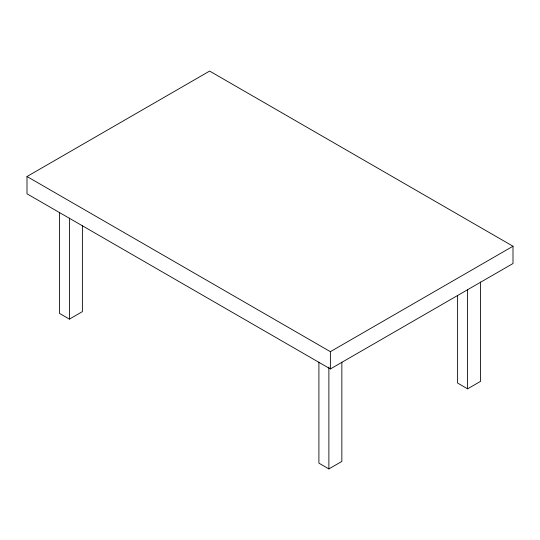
<?xml version="1.0" encoding="UTF-8"?>
<svg xmlns="http://www.w3.org/2000/svg" width="540" height="540" viewBox="0 0 540 540"><rect width="100%" height="100%" fill="white"/><g stroke="black" fill="none" stroke-linecap="round" stroke-linejoin="round"><path stroke-width="0.81" d="M27 176.519L209.621 71.078L513 246.233L513 263.52L330.379 368.955L27 193.806L27 176.519L330.379 351.668L513 246.233M59.434 212.341L59.434 313.355L69.417 319.12L82.391 311.627L82.391 225.767M318.904 362.144L318.904 463.158L328.88 468.923L341.854 461.43L341.854 362.097M457.61 295.529L457.61 383.076L467.593 388.834L480.566 381.348L480.566 282.015M467.593 289.507L467.593 388.834M330.379 351.668L330.379 368.955M328.88 367.065L328.88 468.923M69.417 218.106L69.417 319.12"/></g></svg>
